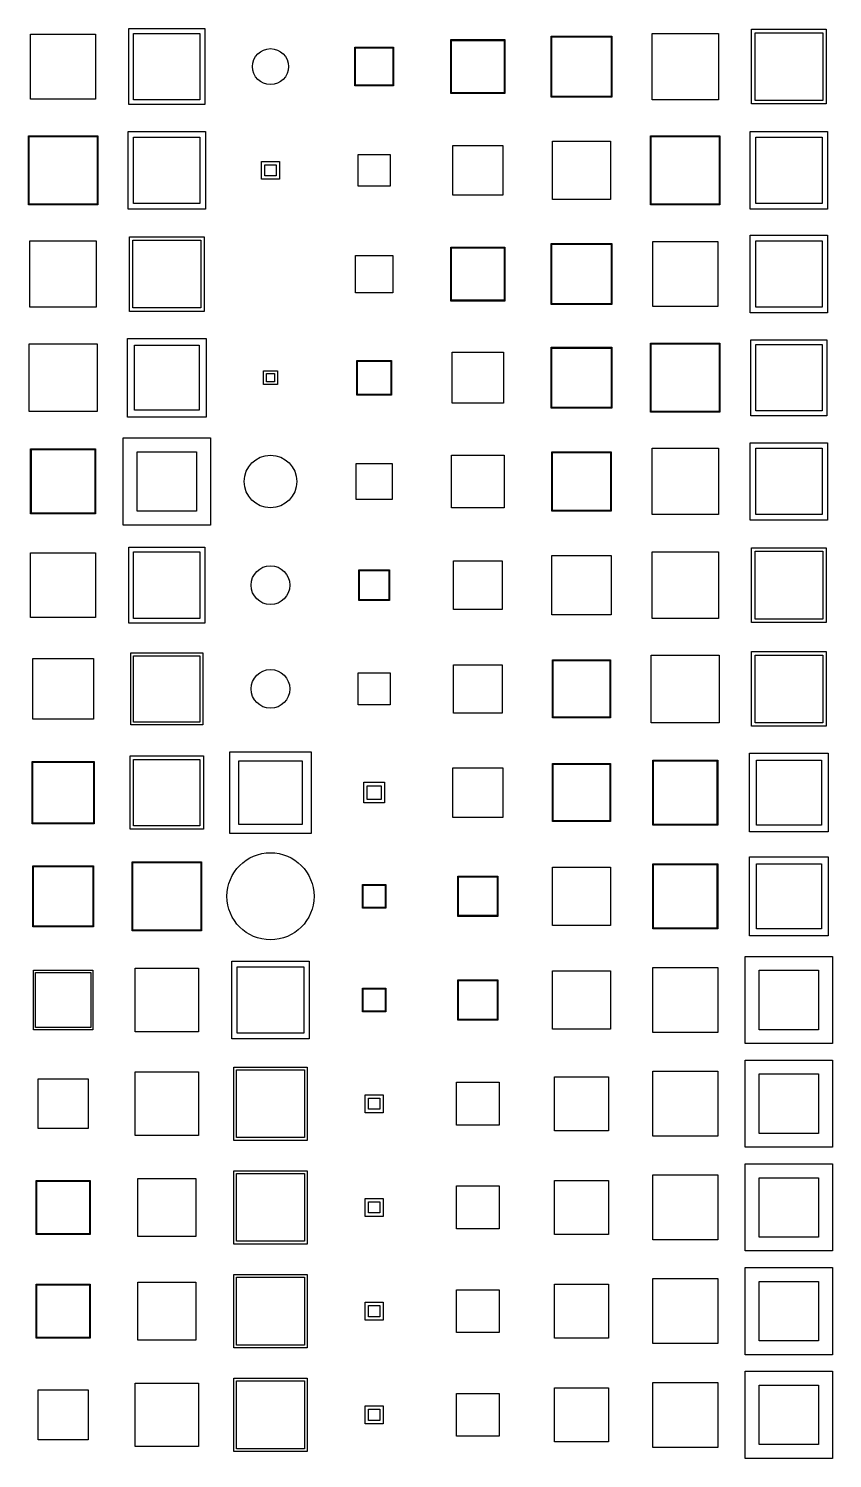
# Model space of a CAD drawing. Header units: millimetres. Extents: x -195 to 195, y -219 to 195.
# Drawn here: x 1.2 to 59.4, y -14.4 to 89 of the extents above; entities that cross this region are included whole.
import ezdxf

# ---------------------------------------------------------------- set-up
doc = ezdxf.new("R2010")
doc.units = ezdxf.units.MM
for name, color, linetype in [('DRILL', 6, 'Continuous'), ('M1', 1, 'Continuous'), ('M2', 30, 'Continuous'), ('M3', 5, 'Continuous'), ('M4', 3, 'Continuous')]:
    doc.layers.add(name, color=color, linetype=linetype)

msp = doc.modelspace()

# ---------------------------------------------------------------- linework, layer by layer
at = {"layer": 'DRILL'}
for centre, radius in [((18.75, 86.25), 1.3), ((18.75, 56.25), 1.9), ((18.75, 48.75), 1.4), ((18.75, 41.25), 1.4), ((18.75, 26.25), 3.15)]:
    msp.add_circle(centre, radius, dxfattribs=at)
at = {"layer": 'M1'}
for points in [[(6.1, 88.6), (6.1, 83.9), (1.4, 83.9), (1.4, 88.6)], [(13.65, 88.65), (13.65, 83.85), (8.85, 83.85), (8.85, 88.65)], [(35.7, 88.2), (35.7, 84.3), (31.8, 84.3), (31.8, 88.2)], [(43.4, 88.4), (43.4, 84.1), (39.1, 84.1), (39.1, 88.4)], [(51.15, 88.65), (51.15, 83.85), (46.35, 83.85), (46.35, 88.65)], [(58.7, 88.7), (58.7, 83.8), (53.8, 83.8), (53.8, 88.7)], [(27.65, 87.65), (27.65, 84.85), (24.85, 84.85), (24.85, 87.65)], [(6.25, 81.25), (6.25, 76.25), (1.25, 76.25), (1.25, 81.25)], [(14.05, 81.55), (14.05, 75.95), (8.45, 75.95), (8.45, 81.55)], [(43.35, 80.85), (43.35, 76.65), (39.15, 76.65), (39.15, 80.85)], [(51.25, 81.25), (51.25, 76.25), (46.25, 76.25), (46.25, 81.25)], [(58.65, 81.15), (58.65, 76.35), (53.85, 76.35), (53.85, 81.15)], [(27.4, 79.9), (27.4, 77.6), (25.1, 77.6), (25.1, 79.9)], [(35.55, 80.55), (35.55, 76.95), (31.95, 76.95), (31.95, 80.55)], [(18.1, 79.4), (19.4, 79.4), (19.4, 78.1), (18.1, 78.1)], [(6.15, 73.65), (6.15, 68.85), (1.35, 68.85), (1.35, 73.65)], [(13.7, 73.7), (13.7, 68.8), (8.8, 68.8), (8.8, 73.7)], [(51.1, 73.6), (51.1, 68.9), (46.4, 68.9), (46.4, 73.6)], [(58.65, 73.65), (58.65, 68.85), (53.85, 68.85), (53.85, 73.65)], [(24.9, 72.6), (27.6, 72.6), (27.6, 69.9), (24.9, 69.9)], [(35.7, 73.2), (35.7, 69.3), (31.8, 69.3), (31.8, 73.2)], [(39.1, 73.4), (43.4, 73.4), (43.4, 69.1), (39.1, 69.1)], [(6.2, 66.2), (6.2, 61.3), (1.3, 61.3), (1.3, 66.2)], [(14.1, 66.6), (14.1, 60.9), (8.4, 60.9), (8.4, 66.6)], [(46.25, 66.25), (51.25, 66.25), (51.25, 61.25), (46.25, 61.25)], [(31.9, 65.6), (35.6, 65.6), (35.6, 61.9), (31.9, 61.9)], [(43.4, 65.9), (43.4, 61.6), (39.1, 61.6), (39.1, 65.9)], [(58.65, 66.15), (58.65, 61.35), (53.85, 61.35), (53.85, 66.15)], [(25.05, 64.95), (27.45, 64.95), (27.45, 62.55), (25.05, 62.55)], [(19.05, 64.05), (19.05, 63.45), (18.45, 63.45), (18.45, 64.05)], [(59.05, 59.05), (59.05, 53.45), (53.45, 53.45), (53.45, 59.05)], [(6.1, 58.6), (6.1, 53.9), (1.4, 53.9), (1.4, 58.6)], [(9.1, 58.4), (13.4, 58.4), (13.4, 54.1), (9.1, 54.1)], [(35.65, 58.15), (35.65, 54.35), (31.85, 54.35), (31.85, 58.15)], [(43.35, 58.35), (43.35, 54.15), (39.15, 54.15), (39.15, 58.35)], [(51.15, 58.65), (51.15, 53.85), (46.35, 53.85), (46.35, 58.65)], [(27.55, 57.55), (27.55, 54.95), (24.95, 54.95), (24.95, 57.55)], [(1.4, 51.1), (6.1, 51.1), (6.1, 46.4), (1.4, 46.4)], [(13.65, 51.15), (13.65, 46.35), (8.85, 46.35), (8.85, 51.15)], [(43.4, 50.9), (43.4, 46.6), (39.1, 46.6), (39.1, 50.9)], [(51.15, 51.15), (51.15, 46.35), (46.35, 46.35), (46.35, 51.15)], [(58.7, 51.2), (58.7, 46.3), (53.8, 46.3), (53.8, 51.2)], [(27.35, 49.85), (27.35, 47.65), (25.15, 47.65), (25.15, 49.85)], [(35.5, 50.5), (35.5, 47), (32, 47), (32, 50.5)], [(1.55, 43.45), (5.95, 43.45), (5.95, 39.05), (1.55, 39.05)], [(13.65, 43.65), (13.65, 38.85), (8.85, 38.85), (8.85, 43.65)], [(51.2, 43.7), (51.2, 38.8), (46.3, 38.8), (46.3, 43.7)], [(53.8, 43.7), (58.7, 43.7), (58.7, 38.8), (53.8, 38.8)], [(27.4, 42.4), (27.4, 40.1), (25.1, 40.1), (25.1, 42.4)], [(32, 43), (35.5, 43), (35.5, 39.5), (32, 39.5)], [(39.2, 43.3), (43.3, 43.3), (43.3, 39.2), (39.2, 39.2)], [(59.1, 36.6), (59.1, 30.9), (53.4, 30.9), (53.4, 36.6)], [(6, 36), (6, 31.5), (1.5, 31.5), (1.5, 36)], [(13.65, 36.15), (13.65, 31.35), (8.85, 31.35), (8.85, 36.15)], [(21.05, 36.05), (21.05, 31.45), (16.45, 31.45), (16.45, 36.05)], [(35.55, 35.55), (35.55, 31.95), (31.95, 31.95), (31.95, 35.55)], [(43.3, 35.8), (43.3, 31.7), (39.2, 31.7), (39.2, 35.8)], [(46.4, 36.1), (51.1, 36.1), (51.1, 31.4), (46.4, 31.4)], [(25.5, 34.5), (27, 34.5), (27, 33), (25.5, 33)], [(59.1, 29.1), (59.1, 23.4), (53.4, 23.4), (53.4, 29.1)], [(5.9, 28.4), (5.9, 24.1), (1.6, 24.1), (1.6, 28.4)], [(13.75, 28.75), (13.75, 23.75), (8.75, 23.75), (8.75, 28.75)], [(43.35, 28.35), (43.35, 24.15), (39.15, 24.15), (39.15, 28.35)], [(51.1, 28.6), (51.1, 23.9), (46.4, 23.9), (46.4, 28.6)], [(25.4, 27.1), (27.1, 27.1), (27.1, 25.4), (25.4, 25.4)], [(32.35, 27.65), (35.15, 27.65), (35.15, 24.85), (32.35, 24.85)], [(5.9, 20.9), (5.9, 16.6), (1.6, 16.6), (1.6, 20.9)], [(13.55, 21.05), (13.55, 16.45), (8.95, 16.45), (8.95, 21.05)], [(21.55, 21.55), (21.55, 15.95), (15.95, 15.95), (15.95, 21.55)], [(43.35, 20.85), (43.35, 16.65), (39.15, 16.65), (39.15, 20.85)], [(51.1, 21.1), (51.1, 16.4), (46.4, 16.4), (46.4, 21.1)], [(58.4, 20.9), (58.4, 16.6), (54.1, 16.6), (54.1, 20.9)], [(35.15, 20.15), (35.15, 17.35), (32.35, 17.35), (32.35, 20.15)], [(27.1, 19.6), (27.1, 17.9), (25.4, 17.9), (25.4, 19.6)], [(8.95, 13.55), (13.55, 13.55), (13.55, 8.95), (8.95, 8.95)], [(21.4, 13.9), (21.4, 8.6), (16.1, 8.6), (16.1, 13.9)], [(51.1, 13.6), (51.1, 8.9), (46.4, 8.9), (46.4, 13.6)], [(1.95, 13.05), (5.55, 13.05), (5.55, 9.45), (1.95, 9.45)], [(35.3, 12.8), (35.3, 9.7), (32.2, 9.7), (32.2, 12.8)], [(43.2, 13.2), (43.2, 9.3), (39.3, 9.3), (39.3, 13.2)], [(54.1, 13.4), (58.4, 13.4), (58.4, 9.1), (54.1, 9.1)], [(26.9, 11.9), (26.9, 10.6), (25.6, 10.6), (25.6, 11.9)], [(21.4, 6.4), (21.4, 1.1), (16.1, 1.1), (16.1, 6.4)], [(1.85, 5.65), (5.65, 5.65), (5.65, 1.85), (1.85, 1.85)], [(9.15, 5.85), (13.35, 5.85), (13.35, 1.65), (9.15, 1.65)], [(35.3, 5.3), (35.3, 2.2), (32.2, 2.2), (32.2, 5.3)], [(43.2, 5.7), (43.2, 1.8), (39.3, 1.8), (39.3, 5.7)], [(46.4, 6.1), (51.1, 6.1), (51.1, 1.4), (46.4, 1.4)], [(58.4, 5.9), (58.4, 1.6), (54.1, 1.6), (54.1, 5.9)], [(26.9, 4.4), (26.9, 3.1), (25.6, 3.1), (25.6, 4.4)], [(5.65, -1.85), (5.65, -5.65), (1.85, -5.65), (1.85, -1.85)], [(9.15, -1.65), (13.35, -1.65), (13.35, -5.85), (9.15, -5.85)], [(21.4, -1.1), (21.4, -6.4), (16.1, -6.4), (16.1, -1.1)], [(43.2, -1.8), (43.2, -5.7), (39.3, -5.7), (39.3, -1.8)], [(51.1, -1.4), (51.1, -6.1), (46.4, -6.1), (46.4, -1.4)], [(58.4, -1.6), (58.4, -5.9), (54.1, -5.9), (54.1, -1.6)], [(26.9, -3.1), (26.9, -4.4), (25.6, -4.4), (25.6, -3.1)], [(32.2, -2.2), (35.3, -2.2), (35.3, -5.3), (32.2, -5.3)], [(13.55, -8.95), (13.55, -13.55), (8.95, -13.55), (8.95, -8.95)], [(21.4, -8.6), (21.4, -13.9), (16.1, -13.9), (16.1, -8.6)], [(43.2, -9.3), (43.2, -13.2), (39.3, -13.2), (39.3, -9.3)], [(46.4, -8.9), (51.1, -8.9), (51.1, -13.6), (46.4, -13.6)], [(58.4, -9.1), (58.4, -13.4), (54.1, -13.4), (54.1, -9.1)], [(5.55, -9.45), (5.55, -13.05), (1.95, -13.05), (1.95, -9.45)], [(35.3, -9.7), (35.3, -12.8), (32.2, -12.8), (32.2, -9.7)], [(26.9, -10.6), (26.9, -11.9), (25.6, -11.9), (25.6, -10.6)]]:
    msp.add_lwpolyline(points, close=True, dxfattribs=at)
at = {"layer": 'M2'}
for points in [[(14, 89), (14, 83.5), (8.5, 83.5), (8.5, 89)], [(58.95, 88.95), (58.95, 83.55), (53.55, 83.55), (53.55, 88.95)], [(6.1, 88.6), (6.1, 83.9), (1.4, 83.9), (1.4, 88.6)], [(35.65, 88.15), (35.65, 84.35), (31.85, 84.35), (31.85, 88.15)], [(43.45, 88.45), (43.45, 84.05), (39.05, 84.05), (39.05, 88.45)], [(51.15, 88.65), (51.15, 83.85), (46.35, 83.85), (46.35, 88.65)], [(27.6, 87.6), (27.6, 84.9), (24.9, 84.9), (24.9, 87.6)], [(6.2, 81.2), (6.2, 76.3), (1.3, 76.3), (1.3, 81.2)], [(13.65, 81.15), (13.65, 76.35), (8.85, 76.35), (8.85, 81.15)], [(43.35, 80.85), (43.35, 76.65), (39.15, 76.65), (39.15, 80.85)], [(51.2, 81.2), (51.2, 76.3), (46.3, 76.3), (46.3, 81.2)], [(59.05, 81.55), (59.05, 75.95), (53.45, 75.95), (53.45, 81.55)], [(27.4, 79.9), (27.4, 77.6), (25.1, 77.6), (25.1, 79.9)], [(35.55, 80.55), (35.55, 76.95), (31.95, 76.95), (31.95, 80.55)], [(18.35, 79.15), (19.15, 79.15), (19.15, 78.35), (18.35, 78.35)], [(6.15, 73.65), (6.15, 68.85), (1.35, 68.85), (1.35, 73.65)], [(13.95, 73.95), (13.95, 68.55), (8.55, 68.55), (8.55, 73.95)], [(39.05, 73.45), (43.45, 73.45), (43.45, 69.05), (39.05, 69.05)], [(51.1, 73.6), (51.1, 68.9), (46.4, 68.9), (46.4, 73.6)], [(59.05, 74.05), (59.05, 68.45), (53.45, 68.45), (53.45, 74.05)], [(24.9, 72.6), (27.6, 72.6), (27.6, 69.9), (24.9, 69.9)], [(35.65, 73.15), (35.65, 69.35), (31.85, 69.35), (31.85, 73.15)], [(6.2, 66.2), (6.2, 61.3), (1.3, 61.3), (1.3, 66.2)], [(46.3, 66.2), (51.2, 66.2), (51.2, 61.3), (46.3, 61.3)], [(59, 66.5), (59, 61), (53.5, 61), (53.5, 66.5)], [(13.6, 66.1), (13.6, 61.4), (8.9, 61.4), (8.9, 66.1)], [(31.9, 65.6), (35.6, 65.6), (35.6, 61.9), (31.9, 61.9)], [(43.45, 65.95), (43.45, 61.55), (39.05, 61.55), (39.05, 65.95)], [(19.25, 64.25), (19.25, 63.25), (18.25, 63.25), (18.25, 64.25)], [(25, 65), (27.5, 65), (27.5, 62.5), (25, 62.5)], [(8.1, 59.4), (14.4, 59.4), (14.4, 53.1), (8.1, 53.1)], [(6.05, 58.55), (6.05, 53.95), (1.45, 53.95), (1.45, 58.55)], [(35.65, 58.15), (35.65, 54.35), (31.85, 54.35), (31.85, 58.15)], [(43.4, 58.4), (43.4, 54.1), (39.1, 54.1), (39.1, 58.4)], [(51.15, 58.65), (51.15, 53.85), (46.35, 53.85), (46.35, 58.65)], [(58.65, 58.65), (58.65, 53.85), (53.85, 53.85), (53.85, 58.65)], [(27.55, 57.55), (27.55, 54.95), (24.95, 54.95), (24.95, 57.55)], [(1.4, 51.1), (6.1, 51.1), (6.1, 46.4), (1.4, 46.4)], [(14, 51.5), (14, 46), (8.5, 46), (8.5, 51.5)], [(43.4, 50.9), (43.4, 46.6), (39.1, 46.6), (39.1, 50.9)], [(51.15, 51.15), (51.15, 46.35), (46.35, 46.35), (46.35, 51.15)], [(58.95, 51.45), (58.95, 46.05), (53.55, 46.05), (53.55, 51.45)], [(27.3, 49.8), (27.3, 47.7), (25.2, 47.7), (25.2, 49.8)], [(35.5, 50.5), (35.5, 47), (32, 47), (32, 50.5)], [(1.55, 43.45), (5.95, 43.45), (5.95, 39.05), (1.55, 39.05)], [(13.85, 43.85), (13.85, 38.65), (8.65, 38.65), (8.65, 43.85)], [(51.2, 43.7), (51.2, 38.8), (46.3, 38.8), (46.3, 43.7)], [(53.55, 43.95), (58.95, 43.95), (58.95, 38.55), (53.55, 38.55)], [(27.4, 42.4), (27.4, 40.1), (25.1, 40.1), (25.1, 42.4)], [(32, 43), (35.5, 43), (35.5, 39.5), (32, 39.5)], [(39.15, 43.35), (43.35, 43.35), (43.35, 39.15), (39.15, 39.15)], [(13.9, 36.4), (13.9, 31.1), (8.6, 31.1), (8.6, 36.4)], [(21.7, 36.7), (21.7, 30.8), (15.8, 30.8), (15.8, 36.7)], [(5.95, 35.95), (5.95, 31.55), (1.55, 31.55), (1.55, 35.95)], [(35.55, 35.55), (35.55, 31.95), (31.95, 31.95), (31.95, 35.55)], [(43.35, 35.85), (43.35, 31.65), (39.15, 31.65), (39.15, 35.85)], [(46.45, 36.05), (51.05, 36.05), (51.05, 31.45), (46.45, 31.45)], [(58.6, 36.1), (58.6, 31.4), (53.9, 31.4), (53.9, 36.1)], [(25.75, 34.25), (26.75, 34.25), (26.75, 33.25), (25.75, 33.25)], [(5.95, 28.45), (5.95, 24.05), (1.55, 24.05), (1.55, 28.45)], [(13.7, 28.7), (13.7, 23.8), (8.8, 23.8), (8.8, 28.7)], [(43.35, 28.35), (43.35, 24.15), (39.15, 24.15), (39.15, 28.35)], [(51.05, 28.55), (51.05, 23.95), (46.45, 23.95), (46.45, 28.55)], [(58.6, 28.6), (58.6, 23.9), (53.9, 23.9), (53.9, 28.6)], [(25.45, 27.05), (27.05, 27.05), (27.05, 25.45), (25.45, 25.45)], [(32.3, 27.7), (35.2, 27.7), (35.2, 24.8), (32.3, 24.8)], [(59.4, 21.9), (59.4, 15.6), (53.1, 15.6), (53.1, 21.9)], [(5.75, 20.75), (5.75, 16.75), (1.75, 16.75), (1.75, 20.75)], [(13.55, 21.05), (13.55, 16.45), (8.95, 16.45), (8.95, 21.05)], [(21.15, 21.15), (21.15, 16.35), (16.35, 16.35), (16.35, 21.15)], [(43.35, 20.85), (43.35, 16.65), (39.15, 16.65), (39.15, 20.85)], [(51.1, 21.1), (51.1, 16.4), (46.4, 16.4), (46.4, 21.1)], [(35.2, 20.2), (35.2, 17.3), (32.3, 17.3), (32.3, 20.2)], [(27.05, 19.55), (27.05, 17.95), (25.45, 17.95), (25.45, 19.55)], [(8.95, 13.55), (13.55, 13.55), (13.55, 8.95), (8.95, 8.95)], [(21.2, 13.7), (21.2, 8.8), (16.3, 8.8), (16.3, 13.7)], [(51.1, 13.6), (51.1, 8.9), (46.4, 8.9), (46.4, 13.6)], [(53.1, 14.4), (59.4, 14.4), (59.4, 8.1), (53.1, 8.1)], [(1.95, 13.05), (5.55, 13.05), (5.55, 9.45), (1.95, 9.45)], [(35.3, 12.8), (35.3, 9.7), (32.2, 9.7), (32.2, 12.8)], [(43.2, 13.2), (43.2, 9.3), (39.3, 9.3), (39.3, 13.2)], [(26.65, 11.65), (26.65, 10.85), (25.85, 10.85), (25.85, 11.65)], [(59.4, 6.9), (59.4, 0.6), (53.1, 0.6), (53.1, 6.9)], [(1.8, 5.7), (5.7, 5.7), (5.7, 1.8), (1.8, 1.8)], [(9.15, 5.85), (13.35, 5.85), (13.35, 1.65), (9.15, 1.65)], [(21.2, 6.2), (21.2, 1.3), (16.3, 1.3), (16.3, 6.2)], [(35.3, 5.3), (35.3, 2.2), (32.2, 2.2), (32.2, 5.3)], [(43.2, 5.7), (43.2, 1.8), (39.3, 1.8), (39.3, 5.7)], [(46.4, 6.1), (51.1, 6.1), (51.1, 1.4), (46.4, 1.4)], [(26.65, 4.15), (26.65, 3.35), (25.85, 3.35), (25.85, 4.15)], [(59.4, -0.6), (59.4, -6.9), (53.1, -6.9), (53.1, -0.6)], [(5.7, -1.8), (5.7, -5.7), (1.8, -5.7), (1.8, -1.8)], [(9.15, -1.65), (13.35, -1.65), (13.35, -5.85), (9.15, -5.85)], [(21.2, -1.3), (21.2, -6.2), (16.3, -6.2), (16.3, -1.3)], [(43.2, -1.8), (43.2, -5.7), (39.3, -5.7), (39.3, -1.8)], [(51.1, -1.4), (51.1, -6.1), (46.4, -6.1), (46.4, -1.4)], [(32.2, -2.2), (35.3, -2.2), (35.3, -5.3), (32.2, -5.3)], [(26.65, -3.35), (26.65, -4.15), (25.85, -4.15), (25.85, -3.35)], [(59.4, -8.1), (59.4, -14.4), (53.1, -14.4), (53.1, -8.1)], [(13.55, -8.95), (13.55, -13.55), (8.95, -13.55), (8.95, -8.95)], [(21.2, -8.8), (21.2, -13.7), (16.3, -13.7), (16.3, -8.8)], [(43.2, -9.3), (43.2, -13.2), (39.3, -13.2), (39.3, -9.3)], [(46.4, -8.9), (51.1, -8.9), (51.1, -13.6), (46.4, -13.6)], [(5.55, -9.45), (5.55, -13.05), (1.95, -13.05), (1.95, -9.45)], [(35.3, -9.7), (35.3, -12.8), (32.2, -12.8), (32.2, -9.7)], [(26.65, -10.85), (26.65, -11.65), (25.85, -11.65), (25.85, -10.85)]]:
    msp.add_lwpolyline(points, close=True, dxfattribs=at)
at = {"layer": 'M3'}
for points in [[(6.1, 88.6), (6.1, 83.9), (1.4, 83.9), (1.4, 88.6)], [(13.65, 88.65), (13.65, 83.85), (8.85, 83.85), (8.85, 88.65)], [(35.7, 88.2), (35.7, 84.3), (31.8, 84.3), (31.8, 88.2)], [(43.4, 88.4), (43.4, 84.1), (39.1, 84.1), (39.1, 88.4)], [(51.15, 88.65), (51.15, 83.85), (46.35, 83.85), (46.35, 88.65)], [(58.7, 88.7), (58.7, 83.8), (53.8, 83.8), (53.8, 88.7)], [(27.65, 87.65), (27.65, 84.85), (24.85, 84.85), (24.85, 87.65)], [(6.25, 81.25), (6.25, 76.25), (1.25, 76.25), (1.25, 81.25)], [(14.05, 81.55), (14.05, 75.95), (8.45, 75.95), (8.45, 81.55)], [(43.35, 80.85), (43.35, 76.65), (39.15, 76.65), (39.15, 80.85)], [(51.25, 81.25), (51.25, 76.25), (46.25, 76.25), (46.25, 81.25)], [(58.65, 81.15), (58.65, 76.35), (53.85, 76.35), (53.85, 81.15)], [(27.4, 79.9), (27.4, 77.6), (25.1, 77.6), (25.1, 79.9)], [(35.55, 80.55), (35.55, 76.95), (31.95, 76.95), (31.95, 80.55)], [(18.1, 79.4), (19.4, 79.4), (19.4, 78.1), (18.1, 78.1)], [(6.15, 73.65), (6.15, 68.85), (1.35, 68.85), (1.35, 73.65)], [(13.7, 73.7), (13.7, 68.8), (8.8, 68.8), (8.8, 73.7)], [(51.1, 73.6), (51.1, 68.9), (46.4, 68.9), (46.4, 73.6)], [(58.65, 73.65), (58.65, 68.85), (53.85, 68.85), (53.85, 73.65)], [(24.9, 72.6), (27.6, 72.6), (27.6, 69.9), (24.9, 69.9)], [(35.7, 73.2), (35.7, 69.3), (31.8, 69.3), (31.8, 73.2)], [(39.1, 73.4), (43.4, 73.4), (43.4, 69.1), (39.1, 69.1)], [(6.2, 66.2), (6.2, 61.3), (1.3, 61.3), (1.3, 66.2)], [(14.1, 66.6), (14.1, 60.9), (8.4, 60.9), (8.4, 66.6)], [(46.25, 66.25), (51.25, 66.25), (51.25, 61.25), (46.25, 61.25)], [(31.9, 65.6), (35.6, 65.6), (35.6, 61.9), (31.9, 61.9)], [(43.4, 65.9), (43.4, 61.6), (39.1, 61.6), (39.1, 65.9)], [(58.65, 66.15), (58.65, 61.35), (53.85, 61.35), (53.85, 66.15)], [(25.05, 64.95), (27.45, 64.95), (27.45, 62.55), (25.05, 62.55)], [(19.05, 64.05), (19.05, 63.45), (18.45, 63.45), (18.45, 64.05)], [(59.05, 59.05), (59.05, 53.45), (53.45, 53.45), (53.45, 59.05)], [(6.1, 58.6), (6.1, 53.9), (1.4, 53.9), (1.4, 58.6)], [(9.1, 58.4), (13.4, 58.4), (13.4, 54.1), (9.1, 54.1)], [(35.65, 58.15), (35.65, 54.35), (31.85, 54.35), (31.85, 58.15)], [(43.35, 58.35), (43.35, 54.15), (39.15, 54.15), (39.15, 58.35)], [(51.15, 58.65), (51.15, 53.85), (46.35, 53.85), (46.35, 58.65)], [(27.55, 57.55), (27.55, 54.95), (24.95, 54.95), (24.95, 57.55)], [(1.4, 51.1), (6.1, 51.1), (6.1, 46.4), (1.4, 46.4)], [(13.65, 51.15), (13.65, 46.35), (8.85, 46.35), (8.85, 51.15)], [(43.4, 50.9), (43.4, 46.6), (39.1, 46.6), (39.1, 50.9)], [(51.15, 51.15), (51.15, 46.35), (46.35, 46.35), (46.35, 51.15)], [(58.7, 51.2), (58.7, 46.3), (53.8, 46.3), (53.8, 51.2)], [(27.35, 49.85), (27.35, 47.65), (25.15, 47.65), (25.15, 49.85)], [(35.5, 50.5), (35.5, 47), (32, 47), (32, 50.5)], [(1.55, 43.45), (5.95, 43.45), (5.95, 39.05), (1.55, 39.05)], [(13.65, 43.65), (13.65, 38.85), (8.85, 38.85), (8.85, 43.65)], [(51.2, 43.7), (51.2, 38.8), (46.3, 38.8), (46.3, 43.7)], [(53.8, 43.7), (58.7, 43.7), (58.7, 38.8), (53.8, 38.8)], [(27.4, 42.4), (27.4, 40.1), (25.1, 40.1), (25.1, 42.4)], [(32, 43), (35.5, 43), (35.5, 39.5), (32, 39.5)], [(39.2, 43.3), (43.3, 43.3), (43.3, 39.2), (39.2, 39.2)], [(59.1, 36.6), (59.1, 30.9), (53.4, 30.9), (53.4, 36.6)], [(6, 36), (6, 31.5), (1.5, 31.5), (1.5, 36)], [(13.65, 36.15), (13.65, 31.35), (8.85, 31.35), (8.85, 36.15)], [(21.05, 36.05), (21.05, 31.45), (16.45, 31.45), (16.45, 36.05)], [(35.55, 35.55), (35.55, 31.95), (31.95, 31.95), (31.95, 35.55)], [(43.3, 35.8), (43.3, 31.7), (39.2, 31.7), (39.2, 35.8)], [(46.4, 36.1), (51.1, 36.1), (51.1, 31.4), (46.4, 31.4)], [(25.5, 34.5), (27, 34.5), (27, 33), (25.5, 33)], [(59.1, 29.1), (59.1, 23.4), (53.4, 23.4), (53.4, 29.1)], [(5.9, 28.4), (5.9, 24.1), (1.6, 24.1), (1.6, 28.4)], [(13.75, 28.75), (13.75, 23.75), (8.75, 23.75), (8.75, 28.75)], [(43.35, 28.35), (43.35, 24.15), (39.15, 24.15), (39.15, 28.35)], [(51.1, 28.6), (51.1, 23.9), (46.4, 23.9), (46.4, 28.6)], [(25.4, 27.1), (27.1, 27.1), (27.1, 25.4), (25.4, 25.4)], [(32.35, 27.65), (35.15, 27.65), (35.15, 24.85), (32.35, 24.85)], [(5.9, 20.9), (5.9, 16.6), (1.6, 16.6), (1.6, 20.9)], [(13.55, 21.05), (13.55, 16.45), (8.95, 16.45), (8.95, 21.05)], [(21.55, 21.55), (21.55, 15.95), (15.95, 15.95), (15.95, 21.55)], [(43.35, 20.85), (43.35, 16.65), (39.15, 16.65), (39.15, 20.85)], [(51.1, 21.1), (51.1, 16.4), (46.4, 16.4), (46.4, 21.1)], [(58.4, 20.9), (58.4, 16.6), (54.1, 16.6), (54.1, 20.9)], [(35.15, 20.15), (35.15, 17.35), (32.35, 17.35), (32.35, 20.15)], [(27.1, 19.6), (27.1, 17.9), (25.4, 17.9), (25.4, 19.6)], [(8.95, 13.55), (13.55, 13.55), (13.55, 8.95), (8.95, 8.95)], [(21.4, 13.9), (21.4, 8.6), (16.1, 8.6), (16.1, 13.9)], [(51.1, 13.6), (51.1, 8.9), (46.4, 8.9), (46.4, 13.6)], [(1.95, 13.05), (5.55, 13.05), (5.55, 9.45), (1.95, 9.45)], [(35.3, 12.8), (35.3, 9.7), (32.2, 9.7), (32.2, 12.8)], [(43.2, 13.2), (43.2, 9.3), (39.3, 9.3), (39.3, 13.2)], [(54.1, 13.4), (58.4, 13.4), (58.4, 9.1), (54.1, 9.1)], [(26.9, 11.9), (26.9, 10.6), (25.6, 10.6), (25.6, 11.9)], [(21.4, 6.4), (21.4, 1.1), (16.1, 1.1), (16.1, 6.4)], [(1.85, 5.65), (5.65, 5.65), (5.65, 1.85), (1.85, 1.85)], [(9.15, 5.85), (13.35, 5.85), (13.35, 1.65), (9.15, 1.65)], [(35.3, 5.3), (35.3, 2.2), (32.2, 2.2), (32.2, 5.3)], [(43.2, 5.7), (43.2, 1.8), (39.3, 1.8), (39.3, 5.7)], [(46.4, 6.1), (51.1, 6.1), (51.1, 1.4), (46.4, 1.4)], [(58.4, 5.9), (58.4, 1.6), (54.1, 1.6), (54.1, 5.9)], [(26.9, 4.4), (26.9, 3.1), (25.6, 3.1), (25.6, 4.4)], [(5.65, -1.85), (5.65, -5.65), (1.85, -5.65), (1.85, -1.85)], [(9.15, -1.65), (13.35, -1.65), (13.35, -5.85), (9.15, -5.85)], [(21.4, -1.1), (21.4, -6.4), (16.1, -6.4), (16.1, -1.1)], [(43.2, -1.8), (43.2, -5.7), (39.3, -5.7), (39.3, -1.8)], [(51.1, -1.4), (51.1, -6.1), (46.4, -6.1), (46.4, -1.4)], [(58.4, -1.6), (58.4, -5.9), (54.1, -5.9), (54.1, -1.6)], [(26.9, -3.1), (26.9, -4.4), (25.6, -4.4), (25.6, -3.1)], [(32.2, -2.2), (35.3, -2.2), (35.3, -5.3), (32.2, -5.3)], [(13.55, -8.95), (13.55, -13.55), (8.95, -13.55), (8.95, -8.95)], [(21.4, -8.6), (21.4, -13.9), (16.1, -13.9), (16.1, -8.6)], [(43.2, -9.3), (43.2, -13.2), (39.3, -13.2), (39.3, -9.3)], [(46.4, -8.9), (51.1, -8.9), (51.1, -13.6), (46.4, -13.6)], [(58.4, -9.1), (58.4, -13.4), (54.1, -13.4), (54.1, -9.1)], [(5.55, -9.45), (5.55, -13.05), (1.95, -13.05), (1.95, -9.45)], [(35.3, -9.7), (35.3, -12.8), (32.2, -12.8), (32.2, -9.7)], [(26.9, -10.6), (26.9, -11.9), (25.6, -11.9), (25.6, -10.6)]]:
    msp.add_lwpolyline(points, close=True, dxfattribs=at)
at = {"layer": 'M4'}
for points in [[(14, 89), (14, 83.5), (8.5, 83.5), (8.5, 89)], [(58.95, 88.95), (58.95, 83.55), (53.55, 83.55), (53.55, 88.95)], [(6.1, 88.6), (6.1, 83.9), (1.4, 83.9), (1.4, 88.6)], [(35.65, 88.15), (35.65, 84.35), (31.85, 84.35), (31.85, 88.15)], [(43.45, 88.45), (43.45, 84.05), (39.05, 84.05), (39.05, 88.45)], [(51.15, 88.65), (51.15, 83.85), (46.35, 83.85), (46.35, 88.65)], [(27.6, 87.6), (27.6, 84.9), (24.9, 84.9), (24.9, 87.6)], [(6.2, 81.2), (6.2, 76.3), (1.3, 76.3), (1.3, 81.2)], [(13.65, 81.15), (13.65, 76.35), (8.85, 76.35), (8.85, 81.15)], [(43.35, 80.85), (43.35, 76.65), (39.15, 76.65), (39.15, 80.85)], [(51.2, 81.2), (51.2, 76.3), (46.3, 76.3), (46.3, 81.2)], [(59.05, 81.55), (59.05, 75.95), (53.45, 75.95), (53.45, 81.55)], [(27.4, 79.9), (27.4, 77.6), (25.1, 77.6), (25.1, 79.9)], [(35.55, 80.55), (35.55, 76.95), (31.95, 76.95), (31.95, 80.55)], [(18.35, 79.15), (19.15, 79.15), (19.15, 78.35), (18.35, 78.35)], [(6.15, 73.65), (6.15, 68.85), (1.35, 68.85), (1.35, 73.65)], [(13.95, 73.95), (13.95, 68.55), (8.55, 68.55), (8.55, 73.95)], [(39.05, 73.45), (43.45, 73.45), (43.45, 69.05), (39.05, 69.05)], [(51.1, 73.6), (51.1, 68.9), (46.4, 68.9), (46.4, 73.6)], [(59.05, 74.05), (59.05, 68.45), (53.45, 68.45), (53.45, 74.05)], [(24.9, 72.6), (27.6, 72.6), (27.6, 69.9), (24.9, 69.9)], [(35.65, 73.15), (35.65, 69.35), (31.85, 69.35), (31.85, 73.15)], [(6.2, 66.2), (6.2, 61.3), (1.3, 61.3), (1.3, 66.2)], [(46.3, 66.2), (51.2, 66.2), (51.2, 61.3), (46.3, 61.3)], [(59, 66.5), (59, 61), (53.5, 61), (53.5, 66.5)], [(13.6, 66.1), (13.6, 61.4), (8.9, 61.4), (8.9, 66.1)], [(31.9, 65.6), (35.6, 65.6), (35.6, 61.9), (31.9, 61.9)], [(43.45, 65.95), (43.45, 61.55), (39.05, 61.55), (39.05, 65.95)], [(19.25, 64.25), (19.25, 63.25), (18.25, 63.25), (18.25, 64.25)], [(25, 65), (27.5, 65), (27.5, 62.5), (25, 62.5)], [(8.1, 59.4), (14.4, 59.4), (14.4, 53.1), (8.1, 53.1)], [(6.05, 58.55), (6.05, 53.95), (1.45, 53.95), (1.45, 58.55)], [(35.65, 58.15), (35.65, 54.35), (31.85, 54.35), (31.85, 58.15)], [(43.4, 58.4), (43.4, 54.1), (39.1, 54.1), (39.1, 58.4)], [(51.15, 58.65), (51.15, 53.85), (46.35, 53.85), (46.35, 58.65)], [(58.65, 58.65), (58.65, 53.85), (53.85, 53.85), (53.85, 58.65)], [(27.55, 57.55), (27.55, 54.95), (24.95, 54.95), (24.95, 57.55)], [(1.4, 51.1), (6.1, 51.1), (6.1, 46.4), (1.4, 46.4)], [(14, 51.5), (14, 46), (8.5, 46), (8.5, 51.5)], [(43.4, 50.9), (43.4, 46.6), (39.1, 46.6), (39.1, 50.9)], [(51.15, 51.15), (51.15, 46.35), (46.35, 46.35), (46.35, 51.15)], [(58.95, 51.45), (58.95, 46.05), (53.55, 46.05), (53.55, 51.45)], [(27.3, 49.8), (27.3, 47.7), (25.2, 47.7), (25.2, 49.8)], [(35.5, 50.5), (35.5, 47), (32, 47), (32, 50.5)], [(1.55, 43.45), (5.95, 43.45), (5.95, 39.05), (1.55, 39.05)], [(13.85, 43.85), (13.85, 38.65), (8.65, 38.65), (8.65, 43.85)], [(51.2, 43.7), (51.2, 38.8), (46.3, 38.8), (46.3, 43.7)], [(53.55, 43.95), (58.95, 43.95), (58.95, 38.55), (53.55, 38.55)], [(27.4, 42.4), (27.4, 40.1), (25.1, 40.1), (25.1, 42.4)], [(32, 43), (35.5, 43), (35.5, 39.5), (32, 39.5)], [(39.15, 43.35), (43.35, 43.35), (43.35, 39.15), (39.15, 39.15)], [(13.9, 36.4), (13.9, 31.1), (8.6, 31.1), (8.6, 36.4)], [(21.7, 36.7), (21.7, 30.8), (15.8, 30.8), (15.8, 36.7)], [(5.95, 35.95), (5.95, 31.55), (1.55, 31.55), (1.55, 35.95)], [(35.55, 35.55), (35.55, 31.95), (31.95, 31.95), (31.95, 35.55)], [(43.35, 35.85), (43.35, 31.65), (39.15, 31.65), (39.15, 35.85)], [(46.45, 36.05), (51.05, 36.05), (51.05, 31.45), (46.45, 31.45)], [(58.6, 36.1), (58.6, 31.4), (53.9, 31.4), (53.9, 36.1)], [(25.75, 34.25), (26.75, 34.25), (26.75, 33.25), (25.75, 33.25)], [(5.95, 28.45), (5.95, 24.05), (1.55, 24.05), (1.55, 28.45)], [(13.7, 28.7), (13.7, 23.8), (8.8, 23.8), (8.8, 28.7)], [(43.35, 28.35), (43.35, 24.15), (39.15, 24.15), (39.15, 28.35)], [(51.05, 28.55), (51.05, 23.95), (46.45, 23.95), (46.45, 28.55)], [(58.6, 28.6), (58.6, 23.9), (53.9, 23.9), (53.9, 28.6)], [(25.45, 27.05), (27.05, 27.05), (27.05, 25.45), (25.45, 25.45)], [(32.3, 27.7), (35.2, 27.7), (35.2, 24.8), (32.3, 24.8)], [(59.4, 21.9), (59.4, 15.6), (53.1, 15.6), (53.1, 21.9)], [(5.75, 20.75), (5.75, 16.75), (1.75, 16.75), (1.75, 20.75)], [(13.55, 21.05), (13.55, 16.45), (8.95, 16.45), (8.95, 21.05)], [(21.15, 21.15), (21.15, 16.35), (16.35, 16.35), (16.35, 21.15)], [(43.35, 20.85), (43.35, 16.65), (39.15, 16.65), (39.15, 20.85)], [(51.1, 21.1), (51.1, 16.4), (46.4, 16.4), (46.4, 21.1)], [(35.2, 20.2), (35.2, 17.3), (32.3, 17.3), (32.3, 20.2)], [(27.05, 19.55), (27.05, 17.95), (25.45, 17.95), (25.45, 19.55)], [(8.95, 13.55), (13.55, 13.55), (13.55, 8.95), (8.95, 8.95)], [(21.2, 13.7), (21.2, 8.8), (16.3, 8.8), (16.3, 13.7)], [(51.1, 13.6), (51.1, 8.9), (46.4, 8.9), (46.4, 13.6)], [(53.1, 14.4), (59.4, 14.4), (59.4, 8.1), (53.1, 8.1)], [(1.95, 13.05), (5.55, 13.05), (5.55, 9.45), (1.95, 9.45)], [(35.3, 12.8), (35.3, 9.7), (32.2, 9.7), (32.2, 12.8)], [(43.2, 13.2), (43.2, 9.3), (39.3, 9.3), (39.3, 13.2)], [(26.65, 11.65), (26.65, 10.85), (25.85, 10.85), (25.85, 11.65)], [(59.4, 6.9), (59.4, 0.6), (53.1, 0.6), (53.1, 6.9)], [(1.8, 5.7), (5.7, 5.7), (5.7, 1.8), (1.8, 1.8)], [(9.15, 5.85), (13.35, 5.85), (13.35, 1.65), (9.15, 1.65)], [(21.2, 6.2), (21.2, 1.3), (16.3, 1.3), (16.3, 6.2)], [(35.3, 5.3), (35.3, 2.2), (32.2, 2.2), (32.2, 5.3)], [(43.2, 5.7), (43.2, 1.8), (39.3, 1.8), (39.3, 5.7)], [(46.4, 6.1), (51.1, 6.1), (51.1, 1.4), (46.4, 1.4)], [(26.65, 4.15), (26.65, 3.35), (25.85, 3.35), (25.85, 4.15)], [(59.4, -0.6), (59.4, -6.9), (53.1, -6.9), (53.1, -0.6)], [(5.7, -1.8), (5.7, -5.7), (1.8, -5.7), (1.8, -1.8)], [(9.15, -1.65), (13.35, -1.65), (13.35, -5.85), (9.15, -5.85)], [(21.2, -1.3), (21.2, -6.2), (16.3, -6.2), (16.3, -1.3)], [(43.2, -1.8), (43.2, -5.7), (39.3, -5.7), (39.3, -1.8)], [(51.1, -1.4), (51.1, -6.1), (46.4, -6.1), (46.4, -1.4)], [(32.2, -2.2), (35.3, -2.2), (35.3, -5.3), (32.2, -5.3)], [(26.65, -3.35), (26.65, -4.15), (25.85, -4.15), (25.85, -3.35)], [(59.4, -8.1), (59.4, -14.4), (53.1, -14.4), (53.1, -8.1)], [(13.55, -8.95), (13.55, -13.55), (8.95, -13.55), (8.95, -8.95)], [(21.2, -8.8), (21.2, -13.7), (16.3, -13.7), (16.3, -8.8)], [(43.2, -9.3), (43.2, -13.2), (39.3, -13.2), (39.3, -9.3)], [(46.4, -8.9), (51.1, -8.9), (51.1, -13.6), (46.4, -13.6)], [(5.55, -9.45), (5.55, -13.05), (1.95, -13.05), (1.95, -9.45)], [(35.3, -9.7), (35.3, -12.8), (32.2, -12.8), (32.2, -9.7)], [(26.65, -10.85), (26.65, -11.65), (25.85, -11.65), (25.85, -10.85)]]:
    msp.add_lwpolyline(points, close=True, dxfattribs=at)

doc.saveas('drawing.dxf')
